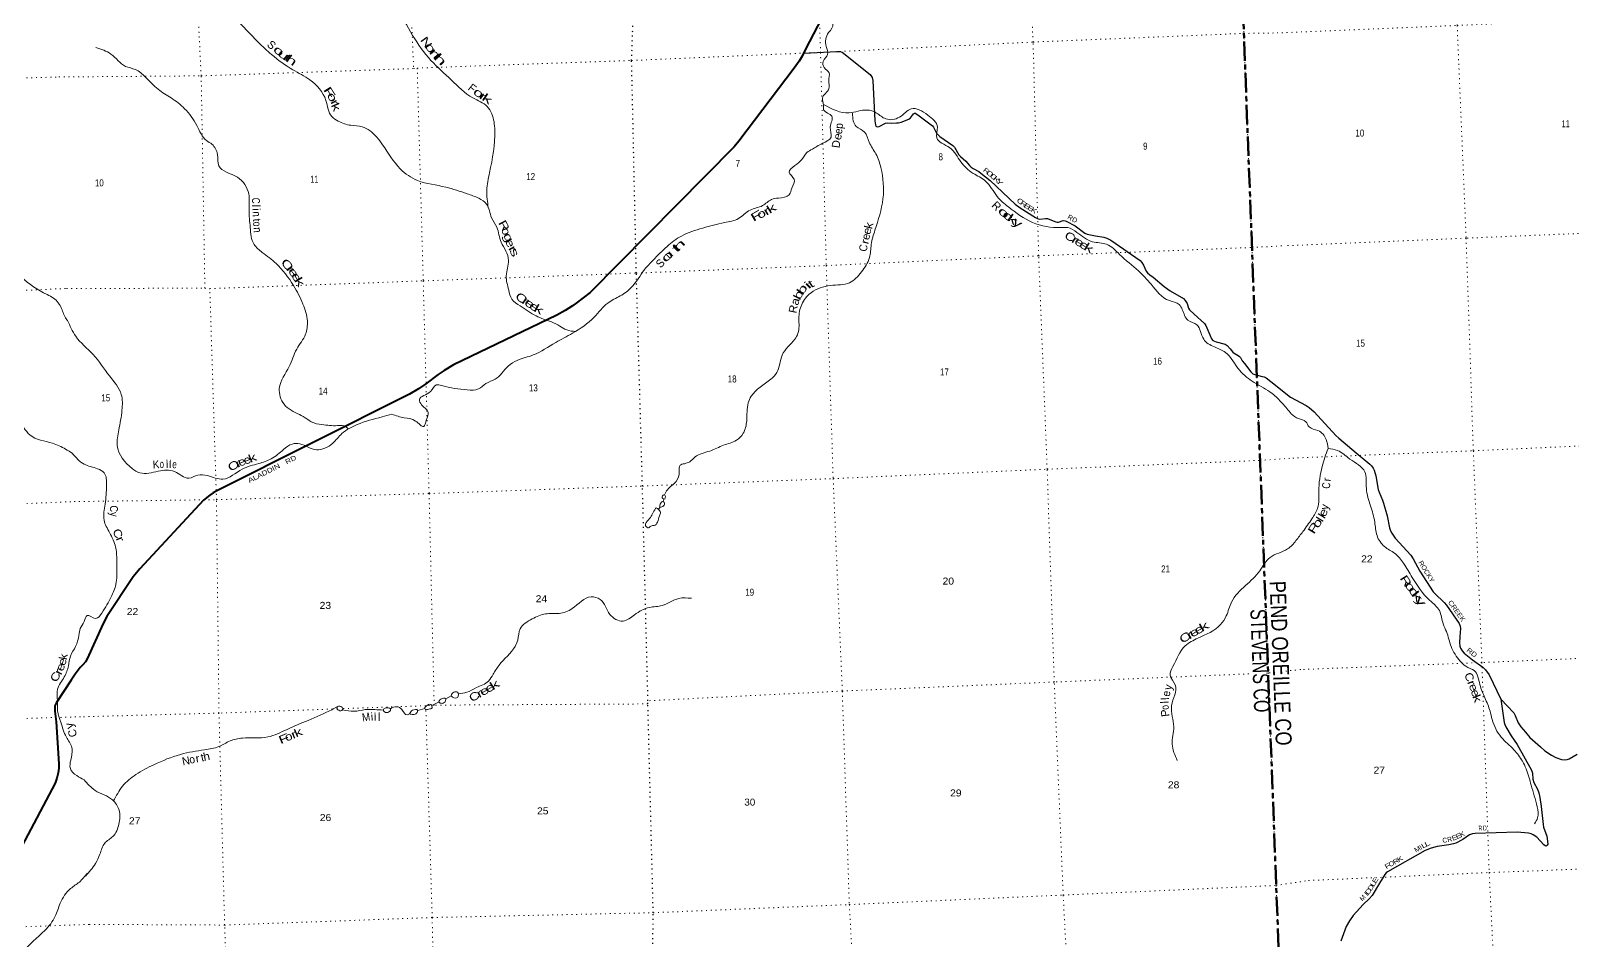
# Model space of a CAD drawing. Header units: feet. Extents: x 727543 to 978287, y 379550 to 572970.
# Drawn here: x 791035 to 829550, y 444063 to 466786 of the extents above; entities that cross this region are included whole.
import ezdxf
from ezdxf.enums import TextEntityAlignment as Align

# ---------------------------------------------------------------- set-up
doc = ezdxf.new("R2010")
doc.units = ezdxf.units.FT
doc.header["$LTSCALE"] = 80
doc.linetypes.add('DOTTED', pattern=[1.5, 0.3, -1.2])
doc.linetypes.add('LONG_DASH_SHORT_DASH', pattern=[9.9, 6, -1.2, 1.5, -1.2])
for name, color, linetype, lineweight in [('11', 7, 'LONG_DASH_SHORT_DASH', 60), ('26', 7, 'Continuous', 40), ('29', 7, 'Continuous', 25), ('39', 7, 'Continuous', 13), ('6', 7, 'DOTTED', 25), ('7', 7, 'DOTTED', 13)]:
    doc.layers.add(name, color=color, linetype=linetype, lineweight=lineweight)
for name, color, linetype in [('12', 7, 'Continuous'), ('27', 7, 'Continuous'), ('30', 7, 'Continuous'), ('41', 7, 'Continuous')]:
    doc.layers.add(name, color=color, linetype=linetype)

msp = doc.modelspace()

# ---------------------------------------------------------------- linework, layer by layer
at = {"layer": '11'}
msp.add_lwpolyline([(821975.91, 472102.49), (821143.51, 472056.31), (822353.83, 440198.07), (823165.98, 440220.41)], dxfattribs=at)
at = {"layer": '26'}
for points in [[(811085.15, 467661.8), (810393.95, 466325.09), (810306.46, 466152.66), (810235.36, 466024.88), (810112.84, 465849.75), (808725.3, 464026.83), (808606.6, 463883.76), (805007.88, 460251.28), (804666.28, 459980.04), (804569.33, 459916.44), (804389.45, 459795.93), (804179.42, 459679.17), (801600.68, 458441.56), (801367.31, 458301.45), (801215.62, 458196.37), (800909.36, 457965.29), (800725.55, 457838.4), (800501.54, 457706.25), (795681.04, 455291.09), (795594.32, 455245.35), (795508.77, 455182.75), (795353.27, 455054.71), (793759.34, 453338.7), (793593.94, 453139.63), (792938.38, 452149.56), (792838.78, 451976.76), (792442.38, 451093.2), (792398.62, 451020.22), (792338.07, 450940.92), (792265.2, 450877.07)], [(792265.2, 450877.07), (792143.36, 450710.41), (792045.89, 450560.7), (791674.34, 450005.84), (791649.69, 449952.99), (791638.85, 449917.02), (791635.61, 449857.86), (791637.57, 449789.65), (791667.58, 449519.47), (791738.58, 448470.01), (791734.2, 448363.92), (791721.27, 448245.27), (791681.38, 448110.23), (791642.22, 447988.84), (790810.22, 446412.05)]]:
    msp.add_lwpolyline(points, dxfattribs=at)
at = {"layer": '29'}
for points in [[(810347.96, 466227.33), (811178.72, 466269.18), (811249.06, 466267.27), (811312.05, 466251.02), (812008.33, 465690.89), (812026.98, 465667.78), (812058.53, 465621.82), (812076.35, 465548.47), (812126.11, 464539.33), (812140.12, 464439.72), (812152.67, 464405.18), (812170.51, 464393.53), (812199.74, 464386.35), (812237.05, 464396.28), (812395.38, 464475.63), (812438.2, 464486.82), (812542.59, 464481.71), (812664.12, 464483.68), (812717.46, 464489.96), (812779.88, 464507.69), (812971.61, 464581.01), (813020.13, 464608.63), (813094.52, 464714.84), (813112.81, 464728.57), (813137.91, 464728.57), (813152.92, 464719.28), (813231.97, 464663.9), (813567.78, 464408.32), (813595.28, 464377.57), (813665.89, 464232.85), (813696.43, 464193.26), (813748.12, 464149.29), (814070.53, 463923.96), (814113.74, 463876.15), (814226.7, 463687.76), (814263.95, 463642.75), (814401.96, 463529.13), (814490.27, 463417.75), (814531.39, 463378.76), (814581.26, 463345.54), (814719.82, 463267.22), (814772.66, 463230.93), (815003.66, 463046.37), (815629.94, 462457.44), (815757.91, 462359.66), (816137.57, 462121.05), (816203.46, 462086.51), (816247.64, 462076.46), (816388.59, 462099.07), (816442.92, 462092.62), (816578.43, 462039.57), (816645.88, 462014.3), (816683.53, 462006.45), (816717.05, 462008.89), (816827.86, 462042.55), (816879.48, 462037.85), (816909.44, 462026.85), (817127.14, 461910.56), (817373.82, 461731.72), (817432.66, 461702.74), (817638.25, 461664.72), (817849.81, 461628.97), (817922.92, 461604.57), (818018.59, 461553.02), (818756.73, 461043.54), (818798.35, 460993.9), (818838.2, 460929.61), (818905.03, 460780.39), (818939.05, 460737.6), (818996.02, 460686.2), (819082.86, 460630.29), (819359.05, 460399.01), (819500.93, 460289.6), (819840.24, 460095.31), (819880.86, 460047.28), (819926.07, 459973.47), (819962.44, 459855.75), (819987.27, 459812.18), (820104.87, 459703.79), (820360.93, 459474.28), (820397.18, 459424.64), (820495.92, 459186.03), (820539.78, 459088.1), (820572.25, 459049.64), (820652.48, 459014.53), (820879.07, 458957.15), (820928.86, 458926.4), (821007.17, 458839.08), (821066.92, 458756.86), (821102.58, 458729.77), (821208.12, 458675.22), (821241.36, 458646.52), (821264.6, 458621.85), (821308.21, 458544.11), (821363.53, 458471.58)], [(821363.53, 458471.58), (821521.89, 458263.92), (821570.09, 458219.22), (821621.34, 458201.11), (821805.16, 458152.08), (821854.49, 458139.91), (821901.53, 458117.63), (822020.64, 458021.43), (822513.65, 457630.23)], [(822513.65, 457630.23), (822901.31, 457426.61), (822979.76, 457373.24), (823099.72, 457265.22), (823644.56, 456675.28), (823717.12, 456605.57), (824148.5, 456238.71), (824495.28, 455961.93), (824536.07, 455917.97), (824576.31, 455860.84), (824601.96, 455808.08), (824643.67, 455668.43), (824702.37, 455322.99), (824723.23, 455256.55), (824811.22, 455057.12), (824837.29, 454987.04), (824925.98, 454667.24), (824987.91, 454366.93), (825011.48, 454294.03), (825047.53, 454231.93), (825126.83, 454112.15), (825515.05, 453680.9), (825578.74, 453592.15), (825747.67, 453283.79), (826076.7, 452768.81), (826116.81, 452723.2), (826349.89, 452498.91), (826406.16, 452432.86), (826729.35, 451976.02), (826753.01, 451909.77), (826763.86, 451850.43), (826741.09, 451650.7), (826738.76, 451489.37), (826745.04, 451410.87), (826759.33, 451358.85), (826798.38, 451294.7), (826849.24, 451234.23), (827062.81, 451069.5), (827313.72, 450888.52), (827382, 450819.03), (827474.25, 450694.83), (827769.17, 450086.01)], [(827769.17, 450086.01), (827852.65, 449498.77), (827865.2, 449448.54), (827888.72, 449391.47), (828022.45, 449170.16), (828176.37, 448949.88), (828536.67, 448308.82), (828558.17, 448234.46), (828564.91, 448085.9), (828591.21, 448003.94), (828681.45, 447836.93), (828715.52, 447746.81), (828743.76, 447626.09), (828772.44, 447401.41), (828822.21, 446957.16), (828837.63, 446883.79), (828916.87, 446659.68), (828928.89, 446602.37), (828941.85, 446465.1), (828928.89, 446439.11), (828902.04, 446416.62), (828872.41, 446417.13), (828841.94, 446441.8), (828663.24, 446634.56), (828577.47, 446696.57), (828524.13, 446721.68), (828455.04, 446738.99), (828172.49, 446760.84), (827124.7, 446729.53), (827057.53, 446719.83), (826986.64, 446691.85), (826820.6, 446576.44), (826644.63, 446490.91), (826581.88, 446468.93), (826471.76, 446443.46), (826176.42, 446404.08), (826023.36, 446365.32), (825880.52, 446302.09), (824934.57, 445768.97), (824900.05, 445742.08), (824865.54, 445701.26), (824733.83, 445484.07), (824551.76, 445180.06), (824480.16, 445095.49), (824325.86, 444958.35), (824078.37, 444677.1), (823983.84, 444544.27), (823903.31, 444403.61), (823767.59, 444041.27)], [(827769.17, 450086.01), (828091.12, 449740.53), (828127.69, 449680.36), (828202.68, 449496.42), (828266.83, 449392.02), (828379.91, 449257.14), (828495.88, 449131.43), (828756.49, 448890.77), (828866.14, 448795.47), (829032.44, 448682.44), (829145.63, 448626.02), (829283.45, 448581.97), (829365.04, 448572.55), (829421.45, 448579.58), (829477.99, 448597.67), (829673.3, 448709.61)]]:
    msp.add_lwpolyline(points, dxfattribs=at)
at = {"layer": '39'}
for p, q in [((806754.18, 454874.03), (806718.57, 454823.28)), ((806838.44, 455025.58), (806853.57, 455090.09)), ((801056.35, 449926.84), (801224.99, 450009.3)), ((801404.45, 450095.67), (801541.22, 450170.74)), ((800882.6, 449852.03), (800701.58, 449802.97))]:
    msp.add_line(p, q, dxfattribs=at)
for points in [[(811672.8, 472453.18), (811983.85, 472428.87), (812227.95, 472275.74), (812350.36, 471851.18), (812326.15, 471737.01), (812487.07, 471647.68), (812587.86, 471487.4), (812566.66, 471120.43), (812630.1, 470873.83), (812537.62, 470633.8), (812472.32, 470425.09), (812497.76, 470167.02), (812264.88, 469782.37), (812070.82, 469668.19), (811952.35, 469532.44), (811913.06, 469444.03), (811697.78, 469414.08), (811612.63, 469251.19), (811670.58, 469101.52), (811622.5, 468976.38), (811534.01, 468963.1), (811492.38, 468781.34), (811445.22, 468620.01), (811576.86, 468220.07), (811397.63, 467861.61), (811339.96, 467721.96), (811402.38, 467560.31), (811367.15, 467358.75), (811289.72, 467206.25), (811112.82, 467121.02), (811032.93, 467037.23), (811076.44, 466951.79), (810970.6, 466745.67), (810910.3, 466397.54), (810945.76, 466198.5), (810834.87, 466020.53), (810860.58, 465867.68), (810984.73, 465732.52), (810973.23, 465545.97), (810978.6, 465339.78), (810819.12, 465107.47), (810843.6, 464932.32), (810845.86, 464813.03), (811049.71, 464654.42), (811011.11, 464377.87), (811032.15, 464129.76), (810823.31, 463976.61), (810676.56, 463896.5), (810565.72, 463829.82), (810429.35, 463741.99), (810290.26, 463560.99), (810125.42, 463421.55), (809985.9, 463252.68), (810107.39, 463078.97), (810052.76, 462854.46), (809983.77, 462692.15), (809715.85, 462607.71), (809543.2, 462573.21), (809320.3, 462417.54), (809006.8, 462307.18), (808717.2, 462094.5), (808368.94, 461995.04), (807823.86, 461858.19), (807293.14, 461659.13), (806934.46, 461399.46), (806584.87, 461055.14), (806372.81, 460822.97), (806037.24, 460369.9), (805763.65, 460161.83), (805450.52, 459984.72), (805113.42, 459630.73), (804569.77, 459228.89), (804151.43, 458997.43), (803586.34, 458685.87), (803186.8, 458550.18), (802961.45, 458406.56), (802641.43, 458083.53), (802406.91, 457969.93), (802223.53, 457839.95), (801941.39, 457813.67), (801302.5, 457924.35), (801172.53, 457939.94), (801020.89, 457770.63), (800747.01, 457570.64), (800800.26, 457439.01), (800964.45, 457258.74), (800917.1, 457056.75), (800851.94, 456900.65), (800648.96, 457035.01), (800364.92, 457117.92), (800056.36, 457208.05)], [(802467.21, 462363.21), (802427.71, 462798.2), (802496.78, 463239.72), (802628.55, 464300.58), (802553.1, 464712.65), (802439.47, 464892.71), (802081.84, 465110.57), (801542.05, 465558.63), (801033.12, 466048.27), (800576.02, 466671.27), (800143.86, 467388.24), (799936.37, 467704.54), (799793.31, 468253.8), (799622.02, 468575.44), (799162.78, 469089.11), (798924.66, 469301.13), (798736.04, 469767.83), (798619.96, 469903.28), (798548.4, 469981.65)], [(795552.88, 468035.35), (795850.08, 467416.74), (796140.37, 467103.4), (796715.96, 466502.85), (797052.62, 466193.19), (797581.86, 465813.54), (798009.61, 465557.72), (798408.05, 465047.94), (798553.96, 464644.46), (798717.92, 464526.91), (799030.95, 464424.8), (799315.27, 464390.46), (799510.96, 464290.23), (799826.86, 463939.36), (800267.08, 463335.99), (800698, 463047.91), (801403.61, 462880.94), (801939.38, 462713.96), (802226.45, 462602.83), (802421.72, 462458.07), (802549.3, 462114.64), (802679.17, 461876.49), (802787.58, 461504.04), (802908.72, 461283.79), (802969.63, 461051.27), (802914.68, 460666.9), (802976.06, 460308.96), (803057.17, 460077.16), (803263.19, 459914.57), (803660.5, 459661.71), (804044.01, 459511.55), (804256, 459407.85), (804425.29, 459310.72), (804650.25, 459275.89)], [(792656.54, 466367.75), (793038.54, 466203.37), (793403.32, 465898.77), (793648.85, 465818.52), (793896.05, 465635.16), (794216.56, 465324.92), (794541.73, 465109.95), (794876.94, 464840.7), (795183.19, 464420.7), (795427.26, 464042.99), (795562, 463950.69), (795698.44, 463698.61), (795735.07, 463410.6), (796198.23, 463125.7), (796480.02, 462710.89), (796488.33, 462310.58), (796518.2, 461872.6), (796612.19, 461451.07), (796819.66, 461248.07), (797163.24, 460971.03), (797599.48, 460422.15), (797834.48, 459959.13), (797944.91, 459530.1), (797899.98, 459204.77), (797678.78, 458832.67), (797492.21, 458397.06), (797244.87, 457852.05), (797362.29, 457453.62), (797745.61, 457196.21), (797931.42, 457089.55), (798043.3, 457014.65), (798310.67, 456945.3), (798697.76, 456920.71), (798915.22, 456890.04), (798964.41, 456834.25)], [(810844.6, 464941.74), (811483.52, 464736.7), (811931.89, 464807.37), (812169.19, 464730.88), (812396.77, 464587.27), (812745.04, 464630.08), (813034.79, 464838.73), (813448.88, 464681.56), (813688.25, 464378.54), (813675.68, 464108.99), (813991.7, 463867.39), (814273.34, 463513.28), (814580.93, 463224.83), (814889.08, 463033.53), (815186.16, 462643.55), (815462.3, 462386.35), (816064.61, 461999.2), (816770.87, 461870.69), (816950.89, 461869.04), (817175.57, 461749.61), (817566.17, 461514.72), (817914.1, 461454.33), (818240.73, 461198.94), (818710.4, 460788.83), (819027.81, 460452.18), (819485.3, 460043.66), (819731.48, 459945.23), (819808.6, 459824.57), (819949.8, 459552.43), (820170.31, 459436.9), (820342.83, 459080.91), (820608.57, 458888.08), (820884.46, 458750.25), (821242.43, 458297.71), (821607, 457999.16), (822051.63, 457723.72), (822309.15, 457478), (822528.18, 457211.97)], [(811567.44, 464726.1), (811659.57, 464395), (811868.75, 464256.8), (811984.99, 464004.01), (812151.3, 463708.49), (812274.77, 463366.92), (812328.95, 462589.9), (812126.73, 461801.69), (812036.29, 461448.42), (811993.44, 461121.15), (811790.06, 460759.8), (811492.39, 460490.17), (811015.6, 460422.53), (810530.75, 460241.31), (810298.57, 459949.74), (810228.4, 459595.18), (810205.25, 459226.12), (810123.49, 459081.57), (809810.27, 458681.89), (809676.21, 458248.16), (809526.52, 458080.95), (809036.31, 457654.71), (808963.28, 457492.26), (808922.91, 457039.63), (808837.01, 456729.02), (808665.32, 456554.94), (808342.16, 456432.11), (808003.64, 456286.46), (807632.82, 456139.66), (807501.65, 456019.64), (807365.92, 455970.27), (807260.2, 455930.07), (807239.68, 455769.5), (807163.42, 455528.03), (806942.4, 455319.82), (806872.34, 455191.55)], [(788679.86, 463928.6), (788896.59, 463295.63), (789197.74, 462748.14), (789730.46, 461887.83), (789972.19, 461642.08), (790341.6, 461179.58), (790802.49, 460630.76), (791440, 460194.43), (791602.31, 460106.17), (791801.92, 459849.06), (791920.8, 459587.52), (791953.45, 459549.9)], [(787096.92, 461109.48), (787264.52, 460634.91), (787417.73, 460305.6), (787838.05, 459968.03), (787976.53, 459658.52), (788104.56, 459085.65), (788412.18, 458592.98), (789093.54, 458109.39), (789629.4, 457692.3), (790430.94, 457109.09), (790698.4, 457019.91), (791011.36, 456689.27), (791575.44, 456481.43), (791905.28, 456333.4), (792072.03, 456229.64)], [(800056.36, 457208.05), (799812.09, 457140.64), (799189.62, 456946.91), (798810.03, 456722.4), (798578.05, 456481.42), (798171.46, 456317.16), (797755.71, 456464.15), (797567.76, 456461.47), (797352.21, 456326.29), (797041.19, 456090.58), (796730, 455972.22), (796316.48, 455831.98), (795836.05, 455584.15), (795446.64, 455673.4), (795209.64, 455685.16), (794983.91, 455608.29), (794626.07, 455775.56), (794219.44, 455781.25), (793759.81, 455742.55), (793565.92, 455848.92), (793195.52, 456422.42), (793234.1, 456812.27), (793313.41, 457306.76), (793295.15, 457702.67), (793008.01, 458153.7), (792585.91, 458703.1), (792157.19, 459155.14), (791953.45, 459549.9)], [(822528.18, 457211.97), (822709.98, 457096.47), (822894.13, 457017.4), (822979.2, 456889.77), (823198.5, 456796.03), (823405.67, 456572.6), (823449.32, 456350.55)], [(792070.57, 456230.55), (792366.99, 455957.78), (792704.77, 455842.4), (792866.06, 455742.96), (792925.84, 455429.46), (792892.33, 454954.82), (792864.06, 454559.27), (793002.6, 454248.6), (793153.2, 453883.72), (793181.43, 453378.92), (793162.33, 452953.35), (793042.17, 452639.49), (792811.89, 452238.73), (792650.86, 452105.51), (792440.03, 452176.87), (792366.57, 452026.55), (792271.84, 451849.16), (792237.96, 451680.28)], [(823450.5, 456350.3), (823301.57, 455900.14), (823219.28, 455281.08), (823188.46, 454859.96), (823046.96, 454593.66), (822820.85, 454273.34), (822648.59, 454047.92)], [(823449.32, 456350.55), (823686.12, 456299.77), (823996.18, 456086.71), (824370.04, 455767.33), (824407.92, 455351.11), (824511.58, 454915.45), (824615.74, 454512.1), (824674.28, 454173.44), (824861.67, 453896.71), (825112.71, 453731.63), (825337.39, 453480.68), (825554.78, 453126.48), (825989.08, 452557.34), (826232.35, 452299.1), (826327.02, 451968.01), (826409.17, 451773.65), (826526.16, 451399.1), (826754.24, 451033.24), (826889.89, 450907.73), (827103.79, 450799.64), (827243.92, 450450.27), (827369.03, 450118.45), (827498.1, 449788.8), (827550.66, 449577.06), (827778.3, 449134.48), (828095.13, 448820.79), (828304.95, 448535.04), (828469.79, 448142.38), (828524.74, 447938.2), (828677.13, 447398), (828686.29, 447117.83), (828610, 446973.34)], [(806741.57, 454796.62), (806722.2, 454817.22), (806663.6, 454862.7), (806624.8, 454816.8), (806471.88, 454570.56), (806396.4, 454420.16), (806473.08, 454368.28), (806530.12, 454412.81), (806610.6, 454423.78), (806745.5, 454665.33), (806768.56, 454755.18), (806741.57, 454796.62)], [(806754.18, 454874.03), (806843.68, 454915.68), (806858.59, 455007.26), (806835.72, 455024.65), (806776.44, 454986.11), (806754.18, 454874.03)], [(806876.03, 455084.77), (806876.44, 455185.94), (806836.05, 455184.5), (806824.96, 455099.13), (806876.03, 455084.77)], [(819683.46, 448552.49), (819555.43, 448964.71), (819594.72, 449391), (819541.24, 449923.23), (819629.7, 450444.35), (819505.82, 450684.74), (819574.79, 450903.69), (819881.93, 451416.45), (820196.5, 451609.8), (820764.68, 451947.78), (820908.38, 452169.41), (821037.63, 452511.92), (821390.8, 452925.16), (821741.61, 453291.78), (822000.46, 453628.81), (822439.79, 453838.76), (822648.59, 454047.92)], [(802168, 450374.11), (802469.44, 450538.66), (802588.77, 450706.82), (802734.34, 450932.56), (803135.97, 451404.19), (803201.06, 451562.31), (803263.75, 451843.76), (803562.29, 452089.14), (803897.42, 452216.45), (804234.67, 452228.52), (804565.98, 452349.63), (805036.66, 452643.65), (805265.6, 452574.96), (805505.41, 452203.16), (805834.9, 452036.9), (806120.48, 452192.79), (806493.97, 452378.13), (806811.66, 452427.93), (807227.99, 452602.66), (807542.43, 452605.4)], [(792237.96, 451680.28), (792155.45, 451399.64), (792026.96, 451163.13), (791973.49, 450918.74), (791872.5, 450640.55), (791705.51, 450338.15), (791699.81, 450050.65), (791705.4, 449791.82), (791784.54, 449506.84), (791922.72, 449138.64), (792057.76, 448877.58), (792032.7, 448561.19), (792022.6, 448354.5), (792181.52, 448175.09), (792364.55, 448073.57)], [(801540.35, 450171.59), (801563.67, 450227.11), (801605.97, 450258.91), (801696.84, 450262.16), (801701.41, 450134.86), (801575.99, 450136.45), (801540.35, 450171.59)], [(802168, 450374.11), (801927.49, 450258.28), (801724.1, 450221.67)], [(793104.24, 447542.59), (793325.2, 447909.09), (793662.39, 448204.4), (794108.64, 448446.97), (794776.73, 448705.57), (795373.17, 448819.98), (795736.22, 448901.75), (796012.28, 449041.12), (796321.17, 449110.84), (796957, 449141.68), (797437.52, 449330.85), (797965.27, 449556.1), (798554.24, 449821.98), (798689.79, 449895.74)], [(798689.56, 449899.43), (798693, 449843.13), (798783.6, 449797.81), (798825.13, 449823.58), (798810.62, 449889.83), (798755.23, 449912.13), (798689.56, 449899.43)], [(800020.21, 449847.95), (799909.28, 449870.45), (799846.18, 449825.71), (799870.35, 449771.94), (799983.8, 449765.89), (800024.25, 449821.96), (800020.21, 449847.95)], [(800020.32, 449847.21), (800177.21, 449898.25), (800309.28, 449824.06), (800435.38, 449690.99), (800495.99, 449720.52)], [(800881.71, 449874.89), (800918.63, 449916.67), (801028.54, 449952.98), (801059.86, 449869.12), (800978.15, 449835.85), (800885.26, 449832.53), (800881.71, 449874.89)], [(801224.99, 450009.3), (801276.54, 450085.27), (801401.46, 450097.83), (801366.57, 449999.47), (801263.8, 449989.72), (801224.99, 450009.3)], [(798825.17, 449821.9), (799115.73, 449783.39), (799389.28, 449823.53), (799627.86, 449823.97), (799842.23, 449814.03)], [(800495.99, 449720.52), (800574.7, 449809.28), (800696.01, 449809.57), (800676.33, 449738.05), (800586.55, 449704.49), (800495.99, 449720.52)], [(792364.55, 448073.57), (792643.44, 447805.79), (793078.68, 447566.43), (793239.35, 447315.22), (793235.82, 446963.04), (793087.09, 446656.26), (792880.85, 446487.02), (792761.33, 446211.62), (792650.38, 445979.02), (792404.87, 445664.73)], [(792449.64, 445739.51), (792247.56, 445516.25), (792029.95, 445353.98), (791769.75, 444990.13), (791646, 444660.69), (791385.51, 444306.94), (790829.93, 443744.11), (790593.61, 443324.31), (790186.44, 442871.11), (790003.23, 442639.04), (789936.51, 442363.9), (789866.24, 442210.06), (789821.92, 441860.71), (789693.9, 441745.62), (789591.37, 441451.2), (789476.71, 441362.81), (789353.56, 441219.54), (789361.29, 440887.92), (789429.14, 440574.29), (789700.46, 440353.7), (790072.23, 440154.31), (790109.48, 439987.47), (790006.71, 439563.55), (789964.1, 439156.3), (789915.89, 438802.07), (789758.28, 438661.82)]]:
    msp.add_spline(points, degree=3, dxfattribs=at)
at = {"layer": '6'}
msp.add_lwpolyline([(806520.62, 439411.93), (806587.84, 444749.7), (806455.15, 449967.02), (806456.36, 450045.97), (806318.38, 455410.8), (806165.76, 460732.61), (806047.84, 466045.55), (806245.2, 471531.63), (806079.86, 474063.84), (806069.96, 474165.16)], dxfattribs=at)
at = {"layer": '7'}
for p, q in [((800256.22, 473824.73), (800601.65, 465844.67)), ((822766.45, 450826.31), (822396.91, 450786.8))]:
    msp.add_line(p, q, dxfattribs=at)
for points in [[(826410.72, 474915.76), (826489.67, 472248.89), (826676.07, 466920.23), (826900.3, 461605.3), (827079.87, 456292.49), (827294.89, 451001.39), (827475.49, 445753.21), (827743.48, 440411.89)], [(817106.97, 439889.75), (816832.18, 445178.87), (816608.31, 450514.32), (816431.6, 455831.23), (816217.9, 461165.02), (816080.79, 466505.6), (815807.86, 471955), (815706.21, 474515.5)], [(821018.85, 474714.96), (821143.51, 472056.31), (821345.04, 466721.55), (821549.42, 461371.95), (821750.34, 456051.73), (821953.47, 450738.9), (822153.56, 445430.18), (822353.83, 440198.07)], [(795383.8, 460353.01), (795292.35, 465660.82), (794897.09, 473582.86)], [(810607.45, 471297.75), (810768.11, 466246.77), (810910.77, 460920.56), (811083.65, 455597.44), (811312.64, 450288.47), (811487.98, 444953.31), (811770.05, 439686.71)], [(822175.41, 466733.2), (826676.07, 466920.23), (832042.23, 467177.7), (837351.59, 467307.6)], [(791737.32, 465634.06), (795292.35, 465660.82), (800601.65, 465844.67), (800690.22, 465855.93), (806047.84, 466045.55), (810768.11, 466246.77), (816080.79, 466505.6), (821345.99, 466721.55), (822175.41, 466733.2)], [(800690.22, 465855.93), (800840.67, 460538.09), (800986.93, 455224.14), (801114.08, 449935.81)], [(773846.24, 464889.03), (779226.93, 465159.25), (784615.28, 465410.39), (789965.66, 465577.44), (791737.32, 465634.06)], [(837554.47, 462034.04), (832227.64, 461826.79), (826900.3, 461605.3), (822373, 461415.42)], [(791926.39, 460349.69), (795383.8, 460353.01), (795507.49, 460343.27), (800840.67, 460538.09), (806165.76, 460732.61), (810910.77, 460920.56), (816217.9, 461165.02), (821550.37, 461371.95), (822373, 461415.42)], [(774031.14, 459562.55), (779459.28, 459800.04), (784799.57, 460035.59), (790163.89, 460268.56), (790202.6, 460268.95), (791926.39, 460349.69)], [(796048.25, 439195.14), (795878.13, 444441.47), (795736.55, 449737.38), (795674.52, 455070.53), (795507.49, 460343.27)], [(822570.12, 456110.31), (827079.87, 456292.49), (832450.83, 456534.02), (837794.96, 456786.51), (843069.99, 457044.12), (848383.89, 457293.3), (853011.93, 457494.96)], [(792116.99, 455022.42), (795674.52, 455070.53), (800986.93, 455224.14), (806318.38, 455410.8), (811083.65, 455597.44), (816431.6, 455831.23), (821751.85, 456052.49), (822570.12, 456110.31)], [(784990.17, 454721.68), (790332.71, 454949.2), (792116.99, 455022.42)], [(832161.41, 451203.77), (827294.89, 451001.39), (822766.45, 450826.31)], [(821473.33, 450717.93), (816608.31, 450514.32), (811312.64, 450288.47), (806456.36, 450045.97)], [(822005.46, 450744.95), (821932.39, 450737.14), (821875.22, 450734.75)], [(806455.15, 449967.02), (801114.08, 449935.81), (800904.28, 449922.23), (798837.46, 449848.3)], [(800904.28, 449922.23), (801063.96, 444628.99), (801190.68, 439296.14)], [(785158.24, 449417.22), (790455.82, 449592.82), (792309.36, 449645.9)], [(798694.67, 449843.19), (795736.55, 449737.38), (792309.36, 449645.9)], [(822962.36, 445553.67), (827475.49, 445753.21), (832848.15, 445958.48), (838205.95, 446221.65), (843495.27, 446433.44), (848815.71, 446672.81), (853421.68, 446861.53)], [(792495, 444457.34), (795878.13, 444441.47), (801063.96, 444628.99), (806587.84, 444749.7), (811487.98, 444953.31), (816833.77, 445191.07), (822153.56, 445431.69), (822962.36, 445553.67)], [(792495, 444457.34), (790556.69, 444387.43), (785289.55, 444125.83), (785068.88, 444115.09)]]:
    msp.add_lwpolyline(points, dxfattribs=at)

# ---------------------------------------------------------------- texts
at = {"layer": '12'}
for s, width, p in [('PEND OREILLE CO', 0.85, (821989.6, 453033.84)), ('STEVENS CO', 0.75, (821506.82, 452331.85))]:
    msp.add_text(s, height=400, rotation=272.19, dxfattribs=dict(at, width=width)).set_placement(p)
at = {"layer": '27', "width": 1.25}
msp.add_text('ALADDIN   RD', height=120, rotation=26.612, dxfattribs=at).set_placement((796499.62, 455486.38))
at = {"layer": '30'}
for s, rotation, width, p in [('R', 321.377, 1.45, (814879.99, 463234.78)), ('O', 321.377, 1.4, (814967.73, 463165.96)), ('C', 321.377, 1.45, (815049.83, 463096.63)), ('K', 316.76, 1.7, (815130.88, 463022.72)), ('Y', 316.76, 1.75, (815200.98, 462960.79)), ('C', 322.617, 1.45, (815722.37, 462477.41)), ('R', 322.617, 1.45, (815808.63, 462411.6)), ('E', 327.851, 1.4, (815898.11, 462354.23)), ('E', 327.851, 1.4, (815986.92, 462298.41)), ('K', 327.851, 1.35, (816071.56, 462245.76)), ('RD', 331.89, 1.1, (817037.1, 462038.02)), ('ROCKY', 301.075, 1.05, (825858.8, 453244.53)), ('CREEK', 305.277, 1.1, (826617.48, 452255.36)), ('RD', 322.356, 1.2, (827008.2, 451203.29)), ('K', 25.922, 1.2, (826826.07, 446658.72)), ('R', 1.712, 0.65, (827257.23, 446803.53)), ('D', 1.712, 0.65, (827370.75, 446806.92)), ('M', 29.405, 1.15, (825711.11, 446286.97)), ('L', 27.877, 1.45, (825872.73, 446378.71)), ('L', 26.877, 1.45, (825955.48, 446420.48)), ('C', 7.595, 0.8, (826374.12, 446503.57)), ('R', 13.023, 0.9, (826500.63, 446527.3)), ('E', 20.304, 1.1, (826624.29, 446566.61)), ('E', 25.922, 1.25, (826730.59, 446614.02)), ('O', 29.405, 1.15, (825063.81, 445922.16)), ('R', 29.405, 1.2, (825175.54, 445985.14)), ('K', 29.405, 1.3, (825277.72, 446042.72)), ('E', 59.083, 1.35, (824679.95, 445530.34)), ('F', 29.405, 1.4, (824966, 445867.04)), ('I', 49.748, 1.25, (824447.31, 445180.42)), ('D', 50.748, 1.5, (824504.36, 445246.74)), ('D', 57.083, 1.3, (824569.16, 445344.27)), ('L', 59.083, 1.55, (824626.75, 445441.51))]:
    msp.add_text(s, height=120, rotation=rotation, dxfattribs=dict(at, width=width)).set_placement(p, align=Align.CENTER)
for s, rotation, p in [('I', 29.405, (825795.73, 446333.68)), ('M', 43.63, (824355.58, 445077.34))]:
    msp.add_text(s, height=120, rotation=rotation, dxfattribs=at).set_placement(p, align=Align.CENTER)
at = {"layer": '41'}
for s, rotation, p in [('S', 318.934, (796985.04, 466358.27)), ('F', 321.081, (802002.65, 465277.33)), ('D', 81.958, (811254.97, 463942.87)), ('l', 270.999, (796564.77, 462410.45)), ('i', 273.569, (796571.91, 462316.29)), ('R', 315.381, (815096.12, 462339.02)), ('t', 274.234, (796585.18, 462051.46)), ('S', 45.401, (806833.08, 460908.55)), ('u', 43.73, (807049.72, 461125.81)), ('l', 1.426, (794441.91, 455863.22)), ('l', 359.426, (794518.68, 455859.94)), ('r', 84.95, (823515.42, 455564.94)), ('y', 78.872, (823457.01, 454869.77)), ('y', 78.684, (819547.6, 450365.87)), ('l', 93.496, (819463.75, 450014.57)), ('l', 92.496, (819474.67, 450100.73)), ('i', 5.62, (799568.84, 449548.2)), ('l', 1.101, (799638.99, 449545.26)), ('l', 359.112, (799737.05, 449542.71)), ('C', 105.688, (792170.43, 449261.06)), ('t', 10.525, (795339.93, 448532.37)), ('N', 11.192, (794929.94, 448447.35))]:
    msp.add_text(s, height=200, rotation=rotation, dxfattribs=at).set_placement(p, align=Align.CENTER)
for s, rotation, width, p in [('N', 305.252, 1.5, (800836.16, 466437.83)), ('o', 307.573, 1.75, (800941.33, 466302.59)), ('o', 321.898, 1.75, (797171.59, 466209.35)), ('u', 321.898, 1.9, (797287.41, 466110.74)), ('t', 324.587, 1.6, (797403.8, 466033.93)), ('h', 324.587, 1.75, (797493.79, 465968.21)), ('r', 310.114, 2.05, (801029.16, 466183.51)), ('t', 310.114, 1.8, (801107.67, 466088.35)), ('h', 313.187, 2.05, (801197.24, 466002.75)), ('F', 301.994, 1.85, (798412.52, 465191.78)), ('o', 324.882, 1.65, (802167.12, 465152.44)), ('o', 301.994, 1.55, (798482.76, 465078.87)), ('r', 296.948, 1.55, (798545.59, 464951.54)), ('k', 293.121, 1.45, (798570.32, 464842.3)), ('r', 326.32, 1.8, (802285.17, 465070.91)), ('k', 325.539, 1.85, (802385.45, 465004.84)), ('e', 74.775, 1.1, (811288.11, 464118.48)), ('e', 81.287, 0.9, (811309.17, 464261.82)), ('p', 84.54, 0.95, (811326.1, 464401.12)), ('C', 270.014, 0.75, (796560.85, 462542.36)), ('n', 273.569, 0.9, (796579.31, 462202.48)), ('F', 30.213, 1.8, (809215.36, 462080.93)), ('o', 29.605, 1.45, (809336.53, 462128.67)), ('r', 30.971, 1.7, (809475.69, 462200.98)), ('k', 30.575, 1.7, (809590.65, 462264.98)), ('o', 318.673, 1.9, (815283.61, 462170.63)), ('c', 321.182, 2, (815392.92, 462082.81)), ('k', 323.524, 1.9, (815507.69, 461995.41)), ('o', 274.234, 0.8, (796593.03, 461952.72)), ('n', 274.312, 0.9, (796603.54, 461804.87)), ('R', 297.968, 1.4, (802772.3, 461871.7)), ('o', 289.65, 1.2, (802816.59, 461742.5)), ('k', 75.608, 1.2, (812071.49, 461896.15)), ('e', 74.636, 1.1, (812026.56, 461759.1)), ('y', 326.235, 1.7, (815635.91, 461909.2)), ('g', 295.586, 1.5, (802879.98, 461581.66)), ('e', 296.142, 1.35, (802923.72, 461435.58)), ('t', 44.37, 2, (807221.77, 461283.79)), ('h', 45.501, 2.1, (807304.62, 461358.2)), ('C', 80.273, 0.9, (811935.19, 461344.79)), ('r', 75.645, 1.2, (811974.23, 461492.48)), ('e', 75.645, 1.05, (811995.32, 461619.75)), ('C', 331.477, 1.3, (816954.27, 461554.5)), ('r', 329.732, 1.65, (817080.95, 461480.63)), ('e', 328.815, 1.5, (817185.76, 461419.01)), ('e', 329.143, 1.5, (817307.19, 461343.29)), ('k', 329.143, 1.7, (817423.45, 461273.81)), ('C', 310.327, 1.6, (797365.1, 460877.3)), ('r', 299.085, 1.6, (802992.19, 461292.92)), ('s', 294.006, 1.55, (803031.3, 461210.02)), ('o', 43.73, 2, (806999.9, 461082.68)), ('r', 306.821, 1.9, (797447.83, 460776.67)), ('e', 306.821, 1.7, (797523.2, 460684.05)), ('e', 303.763, 1.6, (797593.55, 460576.43)), ('k', 301.084, 1.7, (797668.8, 460461.67)), ('b', 64.176, 1.45, (810302.01, 460142.95)), ('b', 56.996, 1.65, (810390.05, 460270.8)), ('i', 45.067, 1.9, (810517.94, 460360.86)), ('t', 33.717, 1.55, (810583.37, 460382)), ('C', 322.586, 1.5, (803232.37, 460030.11)), ('r', 326.652, 1.75, (803345.22, 459956.36)), ('e', 325.588, 1.65, (803446.54, 459887.35)), ('e', 327.669, 1.55, (803562.51, 459809.64)), ('k', 331.272, 1.65, (803680.2, 459739.09)), ('R', 78.807, 1.05, (810182.94, 459816.27)), ('a', 74.098, 1.2, (810228.51, 459995.79)), ('K', 4.28, 0.95, (794172.19, 455853.28)), ('o', 0.467, 0.7, (794309.73, 455862.13)), ('C', 32.64, 1.4, (796146.13, 455835.45)), ('r', 30.25, 1.65, (796265.38, 455897.58)), ('e', 21.674, 1.25, (796341.6, 455927.27)), ('e', 20.674, 1.2, (796475.44, 455973.97)), ('k', 22.793, 1.45, (796611.17, 456024.19)), ('e', 357.926, 0.75, (794623.46, 455855.71)), ('C', 84.95, 0.8, (823502.12, 455414.36)), ('Cy', 270.968, 0.85, (793013.13, 454785.5)), ('P', 59.06, 1.6, (823170.53, 454313.44)), ('o', 58.503, 1.5, (823261.58, 454434.85)), ('l', 58.51, 1.3, (823329.64, 454529.82)), ('l', 58.351, 1.3, (823379.75, 454610.9)), ('e', 66.163, 1.3, (823418.98, 454710.95)), ('C', 293.873, 1.2, (793117.8, 454185.98)), ('r', 292.536, 1.4, (793177.38, 454048.02)), ('R', 302.265, 1.5, (825309.79, 452986.21)), ('o', 306.551, 1.7, (825423.77, 452837.87)), ('c', 306.551, 1.9, (825512.27, 452717.31)), ('k', 308.143, 2, (825596.47, 452597.28)), ('y', 308.143, 1.9, (825689.94, 452477.55)), ('r', 32.234, 1.75, (820047.12, 451614.08)), ('e', 30.916, 1.5, (820151.33, 451674.58)), ('e', 30.3, 1.5, (820272.11, 451743.8)), ('k', 30.3, 1.7, (820398.72, 451819.4)), ('C', 36.709, 1.5, (819935.56, 451549.81)), ('k', 79.83, 1.1, (791944.89, 451129.34)), ('e', 71.205, 1.15, (791912.9, 450989.76)), ('C', 63.291, 1.25, (791736.08, 450598.95)), ('r', 63.889, 1.55, (791816.63, 450731.85)), ('e', 68.889, 1.25, (791868.4, 450851.52)), ('C', 292.985, 1.15, (826889.91, 450600.12)), ('C', 28.629, 1.3, (802160.76, 450066.83)), ('r', 28.629, 1.6, (802295.85, 450144.11)), ('e', 29.385, 1.45, (802411.64, 450207.66)), ('e', 32.267, 1.55, (802550.79, 450290.84)), ('k', 32.101, 1.75, (802675.74, 450361.7)), ('e', 79.799, 0.95, (819503.07, 450208.3)), ('r', 290.722, 1.35, (826943.18, 450457.78)), ('e', 290.639, 1.2, (826994.18, 450344.86)), ('e', 290.639, 1.2, (827040.83, 450205.35)), ('o', 94.052, 0.8, (819469.21, 449886.33)), ('k', 290.678, 1.4, (827084.82, 450070.55)), ('y', 105.335, 1.15, (792089.94, 449444.02)), ('M', 8.4, 0.9, (799426.2, 449540.64)), ('P', 96.714, 1.05, (819476.41, 449750.02)), ('F', 22.545, 1.6, (797393.99, 449008.24)), ('o', 22.545, 1.25, (797512.08, 449059.23)), ('r', 23.006, 1.45, (797646.31, 449115.3)), ('k', 23.006, 1.45, (797753.03, 449164)), ('h', 12.024, 1.1, (795446.23, 448557.62)), ('o', 10.525, 0.95, (795081.76, 448483.78)), ('r', 10.525, 1.1, (795218.97, 448508.37))]:
    msp.add_text(s, height=200, rotation=rotation, dxfattribs=dict(at, width=width)).set_placement(p, align=Align.CENTER)
at = {"layer": '7'}
for s, width, p in [('11', 0.65, (829388.43, 464378.34)), ('10', 0.85, (824244.51, 464144.48)), ('8', 0.85, (813772.33, 463551)), ('9', 0.85, (818883.14, 463817.9)), ('7', 0.85, (808701.68, 463382.29)), ('10', 0.85, (792748.44, 462900.13)), ('11', 0.65, (798119.72, 462991.1)), ('12', 0.85, (803526.27, 463057.03)), ('15', 0.85, (824261.11, 458893.3)), ('17', 0.85, (813864.23, 458174.41)), ('16', 0.85, (819188.66, 458443.78)), ('13', 0.85, (803591.88, 457777.41)), ('18', 0.85, (808560.42, 458000.04)), ('15', 0.85, (792907.3, 457528.39)), ('14', 0.85, (798338.03, 457697.94)), ('21', 0.85, (819389.4, 453252.73)), ('22', 1.1, (824419.99, 453504.78)), ('20', 1.1, (813960.92, 452949.11)), ('24', 1.1, (803794.03, 452507.65)), ('19', 0.85, (808998.03, 452669.77)), ('22', 1.1, (793575.79, 452188.17)), ('23', 1.1, (798394.64, 452341.64)), ('27', 1.1, (824730.27, 448224.75)), ('28', 1.1, (819591.15, 447858.74)), ('30', 1.05, (809000.68, 447426.13)), ('29', 1.1, (814149.41, 447654.46)), ('26', 1.1, (798399.65, 447040.15)), ('25', 1.1, (803828.3, 447207.41)), ('27', 1.1, (793630.38, 446958.26))]:
    msp.add_text(s, height=175, dxfattribs=dict(at, width=width)).set_placement(p, align=Align.CENTER)

doc.saveas('drawing.dxf')
